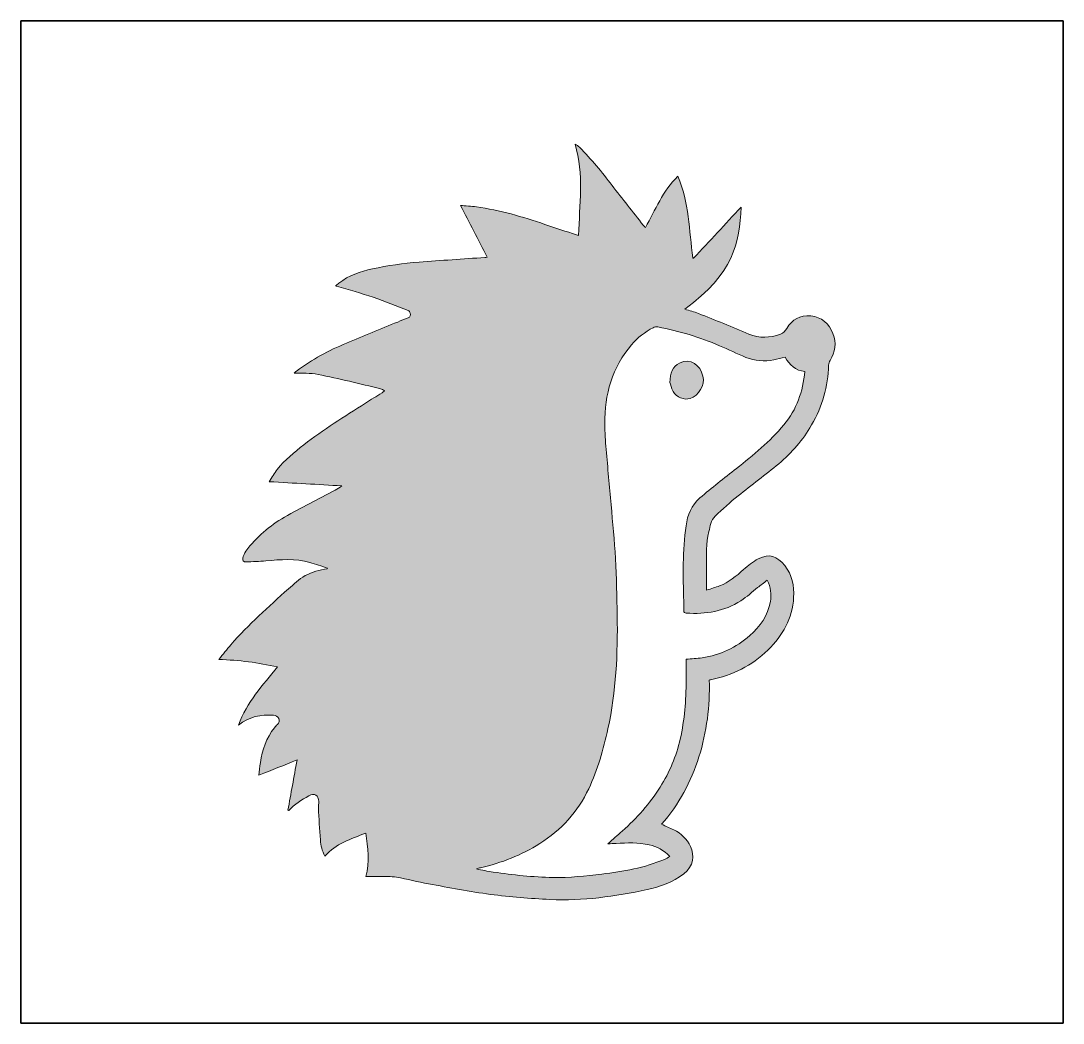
# Model space of a CAD drawing. Header units: inches. Extents: x 0.11 to 8.39, y -9.32 to -1.37.
import ezdxf

# ---------------------------------------------------------------- set-up
doc = ezdxf.new("R2010")
doc.units = ezdxf.units.IN
doc.header["$MEASUREMENT"] = 0
doc.layers.add('Layer 1', color=7, linetype='Continuous')

# ---------------------------------------------------------------- blocks, each defined once
blk = doc.blocks.new('block 2')
at = {"layer": 'Layer 1', "true_color": 0x231f20}
h = blk.add_hatch(color=250, dxfattribs=at)
edge = h.paths.add_edge_path()
edge.add_spline(control_points=[(3.8139, -3.2416), (3.7423, -3.1026), (3.6725, -2.9674), (3.6019, -2.8304), (3.6427, -2.8342), (3.6867, -2.8364), (3.7302, -2.8424), (3.9163, -2.8685), (4.0958, -2.9203), (4.2731, -2.9811), (4.3568, -3.0099), (4.441, -3.0373), (4.525, -3.0651), (4.5284, -3.0663), (4.5322, -3.0667), (4.5398, -3.0684), (4.5483, -2.8264), (4.5833, -2.5855), (4.5127, -2.3444), (4.5246, -2.3525), (4.5382, -2.3591), (4.5484, -2.3692), (4.6426, -2.4629), (4.7253, -2.5664), (4.8063, -2.6714), (4.8883, -2.7775), (4.9715, -2.8826), (5.0543, -2.988), (5.0595, -2.9947), (5.0659, -3.0003), (5.0725, -3.0073), (5.1101, -2.9352), (5.1458, -2.8636), (5.1845, -2.7935), (5.2232, -2.7232), (5.269, -2.6575), (5.3289, -2.5996), (5.3748, -2.7024), (5.3956, -2.8103), (5.4102, -2.9193), (5.4248, -3.0282), (5.4352, -3.1377), (5.4474, -3.247), (5.4494, -3.2481), (5.4515, -3.2493), (5.4535, -3.2504), (5.58, -3.1144), (5.7066, -2.9784), (5.8314, -2.8442), (5.8169, -3.1311), (5.7741, -3.3688), (5.3846, -3.6543), (5.4217, -3.6658), (5.4579, -3.6746), (5.4921, -3.6882), (5.6265, -3.7418), (5.7611, -3.7949), (5.8939, -3.8521), (5.9784, -3.8885), (6.0599, -3.8833), (6.143, -3.8522), (6.1662, -3.8435), (6.1813, -3.8293), (6.1945, -3.8073), (6.2369, -3.7367), (6.3004, -3.7012), (6.384, -3.7085), (6.4728, -3.7163), (6.5287, -3.7683), (6.5606, -3.8479), (6.5906, -3.9227), (6.5795, -3.9942), (6.5379, -4.0623), (6.5315, -4.0728), (6.5267, -4.0862), (6.5264, -4.0984), (6.5229, -4.2687), (6.4762, -4.4267), (6.3914, -4.5735), (6.3229, -4.6922), (6.2343, -4.7953), (6.1298, -4.8829), (6.0253, -4.9704), (5.9143, -5.05), (5.8084, -5.1358), (5.7451, -5.1871), (5.6847, -5.2424), (5.6254, -5.2985), (5.5916, -5.3305), (5.5855, -5.3775), (5.5752, -5.4205), (5.5526, -5.5143), (5.5552, -5.6103), (5.5561, -5.706), (5.5567, -5.763), (5.5562, -5.8199), (5.5562, -5.8852), (5.5948, -5.8728), (5.6285, -5.8637), (5.6608, -5.8512), (5.7339, -5.8228), (5.7928, -5.7735), (5.8508, -5.722), (5.8868, -5.69), (5.9253, -5.6585), (5.9677, -5.6365), (6.0575, -5.5899), (6.1166, -5.6149), (6.1777, -5.6904), (6.2369, -5.7633), (6.2535, -5.8516), (6.2486, -5.9431), (6.2395, -6.1105), (6.1616, -6.246), (6.0446, -6.3608), (5.9168, -6.4864), (5.7619, -6.5612), (5.5872, -6.5967), (5.5851, -6.5971), (5.583, -6.5981), (5.5788, -6.5996), (5.5846, -6.8066), (5.5588, -7.0101), (5.4964, -7.2081), (5.4339, -7.4063), (5.338, -7.5866), (5.2002, -7.7445), (5.2337, -7.7599), (5.2651, -7.7738), (5.2961, -7.7887), (5.3558, -7.8174), (5.4008, -7.8606), (5.4288, -7.9214), (5.461, -7.9913), (5.4573, -8.0774), (5.3751, -8.1384), (5.2876, -8.2034), (5.189, -8.2402), (5.0844, -8.2627), (4.8304, -8.3176), (4.574, -8.3547), (4.3134, -8.3418), (4.1557, -8.334), (3.9978, -8.3213), (3.8413, -8.3009), (3.6764, -8.2795), (3.5128, -8.2474), (3.3491, -8.2177), (3.2636, -8.2022), (3.1793, -8.1795), (3.0936, -8.1647), (3.0508, -8.1574), (3.0062, -8.1602), (2.9623, -8.1593), (2.9256, -8.1585), (2.8888, -8.1591), (2.8499, -8.1591), (2.8885, -8.0429), (2.8621, -7.9301), (2.8503, -7.815), (2.7327, -7.861), (2.6121, -7.8976), (2.5248, -7.9988), (2.503, -7.9567), (2.4942, -7.9131), (2.4904, -7.8692), (2.4831, -7.7839), (2.4785, -7.6984), (2.4737, -7.613), (2.4728, -7.597), (2.477, -7.5809), (2.477, -7.5648), (2.4769, -7.5148), (2.4414, -7.4936), (2.3981, -7.5182), (2.3404, -7.5508), (2.2846, -7.5863), (2.2392, -7.6358), (2.2369, -7.635), (2.2347, -7.6341), (2.2325, -7.6332), (2.2561, -7.5022), (2.2798, -7.3711), (2.3046, -7.2337), (2.2024, -7.2746), (2.1038, -7.3141), (2.0022, -7.3547), (2.0056, -7.3229), (2.0078, -7.2888), (2.0131, -7.2552), (2.0287, -7.1541), (2.0603, -7.0591), (2.1251, -6.9777), (2.1323, -6.9687), (2.1402, -6.9602), (2.1482, -6.9519), (2.1612, -6.9384), (2.1669, -6.9228), (2.1592, -6.9054), (2.1515, -6.8877), (2.1361, -6.8794), (2.1168, -6.8781), (2.0176, -6.8717), (1.9249, -6.8896), (1.839, -6.9569), (1.9057, -6.774), (2.0333, -6.6405), (2.1487, -6.4948), (1.9958, -6.4616), (1.844, -6.4403), (1.6833, -6.4362), (1.7176, -6.394), (1.7474, -6.3552), (1.7794, -6.3184), (1.9187, -6.1578), (2.0778, -6.0177), (2.2356, -5.8761), (2.2781, -5.8379), (2.3185, -5.7978), (2.3694, -5.7705), (2.4242, -5.7411), (2.4829, -5.7243), (2.5445, -5.716), (2.5448, -5.714), (2.5452, -5.7121), (2.5456, -5.7101), (2.499, -5.6954), (2.4527, -5.6797), (2.4058, -5.6661), (2.2906, -5.6327), (2.1738, -5.6421), (2.0567, -5.6535), (2.0046, -5.6586), (1.952, -5.659), (1.8996, -5.6612), (1.8796, -5.662), (1.8693, -5.6499), (1.8738, -5.6321), (1.8788, -5.6125), (1.8862, -5.5919), (1.8981, -5.5758), (1.981, -5.4638), (2.0858, -5.3748), (2.2054, -5.3058), (2.3367, -5.2301), (2.4727, -5.1625), (2.6067, -5.0914), (2.6247, -5.0818), (2.6428, -5.0723), (2.6599, -5.0575), (2.4702, -5.0466), (2.2806, -5.0358), (2.0841, -5.0245), (2.1065, -4.9901), (2.1249, -4.9573), (2.1476, -4.9278), (2.207, -4.8508), (2.2834, -4.7914), (2.3589, -4.7316), (2.5131, -4.6093), (2.6813, -4.5073), (2.847, -4.4017), (2.8911, -4.3736), (2.9356, -4.3459), (2.9798, -4.3178), (2.9854, -4.3143), (2.99, -4.3094), (2.9994, -4.3015), (2.9866, -4.2951), (2.978, -4.2887), (2.9685, -4.2864), (2.8029, -4.2475), (2.6379, -4.206), (2.4713, -4.1722), (2.4095, -4.1597), (2.344, -4.1654), (2.2817, -4.1628), (2.2856, -4.1593), (2.2928, -4.1521), (2.3009, -4.146), (2.4227, -4.054), (2.5559, -3.9825), (2.6968, -3.9246), (2.8327, -3.8689), (2.9682, -3.8124), (3.104, -3.7564), (3.1316, -3.745), (3.16, -3.7356), (3.1871, -3.7232), (3.2016, -3.7166), (3.2087, -3.7023), (3.2035, -3.6864), (3.2009, -3.6782), (3.194, -3.6682), (3.1866, -3.6652), (3.0948, -3.6293), (3.0036, -3.5917), (2.9103, -3.5603), (2.8144, -3.5279), (2.7163, -3.5018), (2.6191, -3.4729), (2.6169, -3.4722), (2.615, -3.4709), (2.6102, -3.4684), (2.62, -3.4607), (2.6288, -3.4539), (2.6375, -3.4471), (2.716, -3.3861), (2.8072, -3.3557), (2.9031, -3.3352), (3.0255, -3.309), (3.1488, -3.2902), (3.2734, -3.2807), (3.448, -3.2675), (3.6226, -3.2561), (3.7972, -3.2438), (3.801, -3.2435), (3.8048, -3.2428), (3.8139, -3.2416)], knot_values=[0, 0, 0, 0, 1, 1, 1, 2, 2, 2, 3, 3, 3, 4, 4, 4, 5, 5, 5, 6, 6, 6, 7, 7, 7, 8, 8, 8, 9, 9, 9, 10, 10, 10, 11, 11, 11, 12, 12, 12, 13, 13, 13, 14, 14, 14, 15, 15, 15, 16, 16, 16, 17, 17, 17, 18, 18, 18, 19, 19, 19, 20, 20, 20, 21, 21, 21, 22, 22, 22, 23, 23, 23, 24, 24, 24, 25, 25, 25, 26, 26, 26, 27, 27, 27, 28, 28, 28, 29, 29, 29, 30, 30, 30, 31, 31, 31, 32, 32, 32, 33, 33, 33, 34, 34, 34, 35, 35, 35, 36, 36, 36, 37, 37, 37, 38, 38, 38, 39, 39, 39, 40, 40, 40, 41, 41, 41, 42, 42, 42, 43, 43, 43, 44, 44, 44, 45, 45, 45, 46, 46, 46, 47, 47, 47, 48, 48, 48, 49, 49, 49, 50, 50, 50, 51, 51, 51, 52, 52, 52, 53, 53, 53, 54, 54, 54, 55, 55, 55, 56, 56, 56, 57, 57, 57, 58, 58, 58, 59, 59, 59, 60, 60, 60, 61, 61, 61, 62, 62, 62, 63, 63, 63, 64, 64, 64, 65, 65, 65, 66, 66, 66, 67, 67, 67, 68, 68, 68, 69, 69, 69, 70, 70, 70, 71, 71, 71, 72, 72, 72, 73, 73, 73, 74, 74, 74, 75, 75, 75, 76, 76, 76, 77, 77, 77, 78, 78, 78, 79, 79, 79, 80, 80, 80, 81, 81, 81, 82, 82, 82, 83, 83, 83, 84, 84, 84, 85, 85, 85, 86, 86, 86, 87, 87, 87, 88, 88, 88, 89, 89, 89, 90, 90, 90, 91, 91, 91, 92, 92, 92, 93, 93, 93, 94, 94, 94, 95, 95, 95, 96, 96, 96, 97, 97, 97, 98, 98, 98, 99, 99, 99, 100, 100, 100, 101, 101, 101, 102, 102, 102, 103, 103, 103, 104, 104, 104, 105, 105, 105, 106, 106, 106, 106], degree=3, periodic=1)
edge = h.paths.add_edge_path()
edge.add_spline(control_points=[(6.0383, -5.8074), (6.0111, -5.8281), (5.9866, -5.8462), (5.9626, -5.8651), (5.9183, -5.8999), (5.8769, -5.9388), (5.8299, -5.9693), (5.698, -6.0548), (5.5502, -6.0766), (5.3961, -6.0684), (5.3809, -6.0676), (5.3763, -6.0615), (5.3765, -6.0471), (5.377, -6.0224), (5.3765, -5.9977), (5.3757, -5.973), (5.3686, -5.7731), (5.3678, -5.5733), (5.3942, -5.3745), (5.4056, -5.2888), (5.4372, -5.2105), (5.504, -5.1536), (5.5983, -5.0731), (5.6957, -4.9961), (5.7934, -4.9196), (5.9283, -4.814), (6.0601, -4.7059), (6.1707, -4.5734), (6.2731, -4.4507), (6.3212, -4.309), (6.3382, -4.1501), (6.2635, -4.1418), (6.2145, -4.0981), (6.1807, -4.0365), (6.1497, -4.0435), (6.1207, -4.051), (6.0914, -4.0565), (6.0155, -4.0707), (5.9404, -4.0666), (5.8689, -4.0371), (5.7985, -4.0081), (5.7302, -3.9741), (5.6601, -3.9443), (5.5023, -3.8772), (5.3392, -3.8269), (5.1705, -3.7957), (5.1588, -3.7935), (5.1442, -3.796), (5.1334, -3.8014), (5.0673, -3.8348), (5.0099, -3.8804), (4.9621, -3.9365), (4.8079, -4.1176), (4.7466, -4.3313), (4.7481, -4.5654), (4.7485, -4.6332), (4.7541, -4.7011), (4.7597, -4.7687), (4.7718, -4.9148), (4.786, -5.0607), (4.7986, -5.2067), (4.8109, -5.3495), (4.8252, -5.4923), (4.8332, -5.6354), (4.8415, -5.7856), (4.8455, -5.9362), (4.8476, -6.0866), (4.8519, -6.3887), (4.8389, -6.6894), (4.7739, -6.9862), (4.7381, -7.15), (4.6922, -7.3104), (4.6211, -7.4622), (4.5352, -7.6456), (4.403, -7.7898), (4.2321, -7.8978), (4.0869, -7.9894), (3.929, -8.0511), (3.7618, -8.0895), (3.7507, -8.092), (3.7397, -8.0954), (3.7287, -8.0985), (3.774, -8.1099), (3.8187, -8.1167), (3.8635, -8.1236), (4.0208, -8.1477), (4.1787, -8.1634), (4.3378, -8.1674), (4.4681, -8.1708), (4.5965, -8.1542), (4.7252, -8.1394), (4.8956, -8.1199), (5.0637, -8.0899), (5.223, -8.0232), (5.2371, -8.0173), (5.2498, -8.0081), (5.2653, -7.9992), (5.2172, -7.9484), (5.162, -7.9225), (5.1014, -7.9078), (5.0148, -7.8869), (4.9267, -7.8917), (4.8388, -7.8963), (4.8172, -7.8974), (4.7956, -7.8988), (4.7739, -7.9), (4.8116, -7.863), (4.8509, -7.8321), (4.8879, -7.7986), (5.0028, -7.695), (5.1052, -7.5807), (5.1886, -7.4495), (5.2638, -7.3312), (5.3167, -7.2042), (5.3478, -7.0678), (5.3825, -6.9151), (5.3947, -6.76), (5.3948, -6.6038), (5.3949, -6.5469), (5.3948, -6.4901), (5.3948, -6.4334), (5.4392, -6.43), (5.4809, -6.429), (5.5219, -6.423), (5.6652, -6.4021), (5.7911, -6.3421), (5.8993, -6.2463), (5.9821, -6.1731), (6.0453, -6.087), (6.0636, -5.975), (6.0727, -5.9193), (6.0674, -5.8645), (6.0383, -5.8074)], knot_values=[0, 0, 0, 0, 1, 1, 1, 2, 2, 2, 3, 3, 3, 4, 4, 4, 5, 5, 5, 6, 6, 6, 7, 7, 7, 8, 8, 8, 9, 9, 9, 10, 10, 10, 11, 11, 11, 12, 12, 12, 13, 13, 13, 14, 14, 14, 15, 15, 15, 16, 16, 16, 17, 17, 17, 18, 18, 18, 19, 19, 19, 20, 20, 20, 21, 21, 21, 22, 22, 22, 23, 23, 23, 24, 24, 24, 25, 25, 25, 26, 26, 26, 27, 27, 27, 28, 28, 28, 29, 29, 29, 30, 30, 30, 31, 31, 31, 32, 32, 32, 33, 33, 33, 34, 34, 34, 35, 35, 35, 36, 36, 36, 37, 37, 37, 38, 38, 38, 39, 39, 39, 40, 40, 40, 41, 41, 41, 42, 42, 42, 43, 43, 43, 44, 44, 44, 44], degree=3, periodic=1)
h = blk.add_hatch(color=250, dxfattribs=at)
edge = h.paths.add_edge_path()
edge.add_spline(control_points=[(5.2656, -4.2362), (5.2686, -4.1613), (5.2867, -4.1089), (5.3424, -4.0821), (5.4277, -4.041), (5.5083, -4.0972), (5.5281, -4.1857), (5.5446, -4.2598), (5.4973, -4.3394), (5.4261, -4.3639), (5.3821, -4.3791), (5.3154, -4.3531), (5.2913, -4.3073), (5.2774, -4.2808), (5.2706, -4.2506), (5.2656, -4.2362)], knot_values=[0, 0, 0, 0, 1, 1, 1, 2, 2, 2, 3, 3, 3, 4, 4, 4, 5, 5, 5, 5], degree=3, periodic=1)
at = {"layer": 'Layer 1', "lineweight": 0}
for points, knots in [([(3.8139, -3.2416), (3.7423, -3.1026), (3.6725, -2.9674), (3.6019, -2.8304), (3.6427, -2.8342), (3.6867, -2.8364), (3.7302, -2.8424), (3.9163, -2.8685), (4.0958, -2.9203), (4.2731, -2.9811), (4.3568, -3.0099), (4.441, -3.0373), (4.525, -3.0651), (4.5284, -3.0663), (4.5322, -3.0667), (4.5398, -3.0684), (4.5483, -2.8264), (4.5833, -2.5855), (4.5127, -2.3444), (4.5246, -2.3525), (4.5382, -2.3591), (4.5484, -2.3692), (4.6426, -2.4629), (4.7253, -2.5664), (4.8063, -2.6714), (4.8883, -2.7775), (4.9715, -2.8826), (5.0543, -2.988), (5.0595, -2.9947), (5.0659, -3.0003), (5.0725, -3.0073), (5.1101, -2.9352), (5.1458, -2.8636), (5.1845, -2.7935), (5.2232, -2.7232), (5.269, -2.6575), (5.3289, -2.5996), (5.3748, -2.7024), (5.3956, -2.8103), (5.4102, -2.9193), (5.4248, -3.0282), (5.4352, -3.1377), (5.4474, -3.247), (5.4494, -3.2481), (5.4515, -3.2493), (5.4535, -3.2504), (5.58, -3.1144), (5.7066, -2.9784), (5.8314, -2.8442), (5.8169, -3.1311), (5.7741, -3.3688), (5.3846, -3.6543), (5.4217, -3.6658), (5.4579, -3.6746), (5.4921, -3.6882), (5.6265, -3.7418), (5.7611, -3.7949), (5.8939, -3.8521), (5.9784, -3.8885), (6.0599, -3.8833), (6.143, -3.8522), (6.1662, -3.8435), (6.1813, -3.8293), (6.1945, -3.8073), (6.2369, -3.7367), (6.3004, -3.7012), (6.384, -3.7085), (6.4728, -3.7163), (6.5287, -3.7683), (6.5606, -3.8479), (6.5906, -3.9227), (6.5795, -3.9942), (6.5379, -4.0623), (6.5315, -4.0728), (6.5267, -4.0862), (6.5264, -4.0984), (6.5229, -4.2687), (6.4762, -4.4267), (6.3914, -4.5735), (6.3229, -4.6922), (6.2343, -4.7953), (6.1298, -4.8829), (6.0253, -4.9704), (5.9143, -5.05), (5.8084, -5.1358), (5.7451, -5.1871), (5.6847, -5.2424), (5.6254, -5.2985), (5.5916, -5.3305), (5.5855, -5.3775), (5.5752, -5.4205), (5.5526, -5.5143), (5.5552, -5.6103), (5.5561, -5.706), (5.5567, -5.763), (5.5562, -5.8199), (5.5562, -5.8852), (5.5948, -5.8728), (5.6285, -5.8637), (5.6608, -5.8512), (5.7339, -5.8228), (5.7928, -5.7735), (5.8508, -5.722), (5.8868, -5.69), (5.9253, -5.6585), (5.9677, -5.6365), (6.0575, -5.5899), (6.1166, -5.6149), (6.1777, -5.6904), (6.2369, -5.7633), (6.2535, -5.8516), (6.2486, -5.9431), (6.2395, -6.1105), (6.1616, -6.246), (6.0446, -6.3608), (5.9168, -6.4864), (5.7619, -6.5612), (5.5872, -6.5967), (5.5851, -6.5971), (5.583, -6.5981), (5.5788, -6.5996), (5.5846, -6.8066), (5.5588, -7.0101), (5.4964, -7.2081), (5.4339, -7.4063), (5.338, -7.5866), (5.2002, -7.7445), (5.2337, -7.7599), (5.2651, -7.7738), (5.2961, -7.7887), (5.3558, -7.8174), (5.4008, -7.8606), (5.4288, -7.9214), (5.461, -7.9913), (5.4573, -8.0774), (5.3751, -8.1384), (5.2876, -8.2034), (5.189, -8.2402), (5.0844, -8.2627), (4.8304, -8.3176), (4.574, -8.3547), (4.3134, -8.3418), (4.1557, -8.334), (3.9978, -8.3213), (3.8413, -8.3009), (3.6764, -8.2795), (3.5128, -8.2474), (3.3491, -8.2177), (3.2636, -8.2022), (3.1793, -8.1795), (3.0936, -8.1647), (3.0508, -8.1574), (3.0062, -8.1602), (2.9623, -8.1593), (2.9256, -8.1585), (2.8888, -8.1591), (2.8499, -8.1591), (2.8885, -8.0429), (2.8621, -7.9301), (2.8503, -7.815), (2.7327, -7.861), (2.6121, -7.8976), (2.5248, -7.9988), (2.503, -7.9567), (2.4942, -7.9131), (2.4904, -7.8692), (2.4831, -7.7839), (2.4785, -7.6984), (2.4737, -7.613), (2.4728, -7.597), (2.477, -7.5809), (2.477, -7.5648), (2.4769, -7.5148), (2.4414, -7.4936), (2.3981, -7.5182), (2.3404, -7.5508), (2.2846, -7.5863), (2.2392, -7.6358), (2.2369, -7.635), (2.2347, -7.6341), (2.2325, -7.6332), (2.2561, -7.5022), (2.2798, -7.3711), (2.3046, -7.2337), (2.2024, -7.2746), (2.1038, -7.3141), (2.0022, -7.3547), (2.0056, -7.3229), (2.0078, -7.2888), (2.0131, -7.2552), (2.0287, -7.1541), (2.0603, -7.0591), (2.1251, -6.9777), (2.1323, -6.9687), (2.1402, -6.9602), (2.1482, -6.9519), (2.1612, -6.9384), (2.1669, -6.9228), (2.1592, -6.9054), (2.1515, -6.8877), (2.1361, -6.8794), (2.1168, -6.8781), (2.0176, -6.8717), (1.9249, -6.8896), (1.839, -6.9569), (1.9057, -6.774), (2.0333, -6.6405), (2.1487, -6.4948), (1.9958, -6.4616), (1.844, -6.4403), (1.6833, -6.4362), (1.7176, -6.394), (1.7474, -6.3552), (1.7794, -6.3184), (1.9187, -6.1578), (2.0778, -6.0177), (2.2356, -5.8761), (2.2781, -5.8379), (2.3185, -5.7978), (2.3694, -5.7705), (2.4242, -5.7411), (2.4829, -5.7243), (2.5445, -5.716), (2.5448, -5.714), (2.5452, -5.7121), (2.5456, -5.7101), (2.499, -5.6954), (2.4527, -5.6797), (2.4058, -5.6661), (2.2906, -5.6327), (2.1738, -5.6421), (2.0567, -5.6535), (2.0046, -5.6586), (1.952, -5.659), (1.8996, -5.6612), (1.8796, -5.662), (1.8693, -5.6499), (1.8738, -5.6321), (1.8788, -5.6125), (1.8862, -5.5919), (1.8981, -5.5758), (1.981, -5.4638), (2.0858, -5.3748), (2.2054, -5.3058), (2.3367, -5.2301), (2.4727, -5.1625), (2.6067, -5.0914), (2.6247, -5.0818), (2.6428, -5.0723), (2.6599, -5.0575), (2.4702, -5.0466), (2.2806, -5.0358), (2.0841, -5.0245), (2.1065, -4.9901), (2.1249, -4.9573), (2.1476, -4.9278), (2.207, -4.8508), (2.2834, -4.7914), (2.3589, -4.7316), (2.5131, -4.6093), (2.6813, -4.5073), (2.847, -4.4017), (2.8911, -4.3736), (2.9356, -4.3459), (2.9798, -4.3178), (2.9854, -4.3143), (2.99, -4.3094), (2.9994, -4.3015), (2.9866, -4.2951), (2.978, -4.2887), (2.9685, -4.2864), (2.8029, -4.2475), (2.6379, -4.206), (2.4713, -4.1722), (2.4095, -4.1597), (2.344, -4.1654), (2.2817, -4.1628), (2.2856, -4.1593), (2.2928, -4.1521), (2.3009, -4.146), (2.4227, -4.054), (2.5559, -3.9825), (2.6968, -3.9246), (2.8327, -3.8689), (2.9682, -3.8124), (3.104, -3.7564), (3.1316, -3.745), (3.16, -3.7356), (3.1871, -3.7232), (3.2016, -3.7166), (3.2087, -3.7023), (3.2035, -3.6864), (3.2009, -3.6782), (3.194, -3.6682), (3.1866, -3.6652), (3.0948, -3.6293), (3.0036, -3.5917), (2.9103, -3.5603), (2.8144, -3.5279), (2.7163, -3.5018), (2.6191, -3.4729), (2.6169, -3.4722), (2.615, -3.4709), (2.6102, -3.4684), (2.62, -3.4607), (2.6288, -3.4539), (2.6375, -3.4471), (2.716, -3.3861), (2.8072, -3.3557), (2.9031, -3.3352), (3.0255, -3.309), (3.1488, -3.2902), (3.2734, -3.2807), (3.448, -3.2675), (3.6226, -3.2561), (3.7972, -3.2438), (3.801, -3.2435), (3.8048, -3.2428), (3.8139, -3.2416)], [0, 0, 0, 0, 1, 1, 1, 2, 2, 2, 3, 3, 3, 4, 4, 4, 5, 5, 5, 6, 6, 6, 7, 7, 7, 8, 8, 8, 9, 9, 9, 10, 10, 10, 11, 11, 11, 12, 12, 12, 13, 13, 13, 14, 14, 14, 15, 15, 15, 16, 16, 16, 17, 17, 17, 18, 18, 18, 19, 19, 19, 20, 20, 20, 21, 21, 21, 22, 22, 22, 23, 23, 23, 24, 24, 24, 25, 25, 25, 26, 26, 26, 27, 27, 27, 28, 28, 28, 29, 29, 29, 30, 30, 30, 31, 31, 31, 32, 32, 32, 33, 33, 33, 34, 34, 34, 35, 35, 35, 36, 36, 36, 37, 37, 37, 38, 38, 38, 39, 39, 39, 40, 40, 40, 41, 41, 41, 42, 42, 42, 43, 43, 43, 44, 44, 44, 45, 45, 45, 46, 46, 46, 47, 47, 47, 48, 48, 48, 49, 49, 49, 50, 50, 50, 51, 51, 51, 52, 52, 52, 53, 53, 53, 54, 54, 54, 55, 55, 55, 56, 56, 56, 57, 57, 57, 58, 58, 58, 59, 59, 59, 60, 60, 60, 61, 61, 61, 62, 62, 62, 63, 63, 63, 64, 64, 64, 65, 65, 65, 66, 66, 66, 67, 67, 67, 68, 68, 68, 69, 69, 69, 70, 70, 70, 71, 71, 71, 72, 72, 72, 73, 73, 73, 74, 74, 74, 75, 75, 75, 76, 76, 76, 77, 77, 77, 78, 78, 78, 79, 79, 79, 80, 80, 80, 81, 81, 81, 82, 82, 82, 83, 83, 83, 84, 84, 84, 85, 85, 85, 86, 86, 86, 87, 87, 87, 88, 88, 88, 89, 89, 89, 90, 90, 90, 91, 91, 91, 92, 92, 92, 93, 93, 93, 94, 94, 94, 95, 95, 95, 96, 96, 96, 97, 97, 97, 98, 98, 98, 99, 99, 99, 100, 100, 100, 101, 101, 101, 102, 102, 102, 103, 103, 103, 104, 104, 104, 105, 105, 105, 106, 106, 106, 106]), ([(6.0383, -5.8074), (6.0111, -5.8281), (5.9866, -5.8462), (5.9626, -5.8651), (5.9183, -5.8999), (5.8769, -5.9388), (5.8299, -5.9693), (5.698, -6.0548), (5.5502, -6.0766), (5.3961, -6.0684), (5.3809, -6.0676), (5.3763, -6.0615), (5.3765, -6.0471), (5.377, -6.0224), (5.3765, -5.9977), (5.3757, -5.973), (5.3686, -5.7731), (5.3678, -5.5733), (5.3942, -5.3745), (5.4056, -5.2888), (5.4372, -5.2105), (5.504, -5.1536), (5.5983, -5.0731), (5.6957, -4.9961), (5.7934, -4.9196), (5.9283, -4.814), (6.0601, -4.7059), (6.1707, -4.5734), (6.2731, -4.4507), (6.3212, -4.309), (6.3382, -4.1501), (6.2635, -4.1418), (6.2145, -4.0981), (6.1807, -4.0365), (6.1497, -4.0435), (6.1207, -4.051), (6.0914, -4.0565), (6.0155, -4.0707), (5.9404, -4.0666), (5.8689, -4.0371), (5.7985, -4.0081), (5.7302, -3.9741), (5.6601, -3.9443), (5.5023, -3.8772), (5.3392, -3.8269), (5.1705, -3.7957), (5.1588, -3.7935), (5.1442, -3.796), (5.1334, -3.8014), (5.0673, -3.8348), (5.0099, -3.8804), (4.9621, -3.9365), (4.8079, -4.1176), (4.7466, -4.3313), (4.7481, -4.5654), (4.7485, -4.6332), (4.7541, -4.7011), (4.7597, -4.7687), (4.7718, -4.9148), (4.786, -5.0607), (4.7986, -5.2067), (4.8109, -5.3495), (4.8252, -5.4923), (4.8332, -5.6354), (4.8415, -5.7856), (4.8455, -5.9362), (4.8476, -6.0866), (4.8519, -6.3887), (4.8389, -6.6894), (4.7739, -6.9862), (4.7381, -7.15), (4.6922, -7.3104), (4.6211, -7.4622), (4.5352, -7.6456), (4.403, -7.7898), (4.2321, -7.8978), (4.0869, -7.9894), (3.929, -8.0511), (3.7618, -8.0895), (3.7507, -8.092), (3.7397, -8.0954), (3.7287, -8.0985), (3.774, -8.1099), (3.8187, -8.1167), (3.8635, -8.1236), (4.0208, -8.1477), (4.1787, -8.1634), (4.3378, -8.1674), (4.4681, -8.1708), (4.5965, -8.1542), (4.7252, -8.1394), (4.8956, -8.1199), (5.0637, -8.0899), (5.223, -8.0232), (5.2371, -8.0173), (5.2498, -8.0081), (5.2653, -7.9992), (5.2172, -7.9484), (5.162, -7.9225), (5.1014, -7.9078), (5.0148, -7.8869), (4.9267, -7.8917), (4.8388, -7.8963), (4.8172, -7.8974), (4.7956, -7.8988), (4.7739, -7.9), (4.8116, -7.863), (4.8509, -7.8321), (4.8879, -7.7986), (5.0028, -7.695), (5.1052, -7.5807), (5.1886, -7.4495), (5.2638, -7.3312), (5.3167, -7.2042), (5.3478, -7.0678), (5.3825, -6.9151), (5.3947, -6.76), (5.3948, -6.6038), (5.3949, -6.5469), (5.3948, -6.4901), (5.3948, -6.4334), (5.4392, -6.43), (5.4809, -6.429), (5.5219, -6.423), (5.6652, -6.4021), (5.7911, -6.3421), (5.8993, -6.2463), (5.9821, -6.1731), (6.0453, -6.087), (6.0636, -5.975), (6.0727, -5.9193), (6.0674, -5.8645), (6.0383, -5.8074)], [0, 0, 0, 0, 1, 1, 1, 2, 2, 2, 3, 3, 3, 4, 4, 4, 5, 5, 5, 6, 6, 6, 7, 7, 7, 8, 8, 8, 9, 9, 9, 10, 10, 10, 11, 11, 11, 12, 12, 12, 13, 13, 13, 14, 14, 14, 15, 15, 15, 16, 16, 16, 17, 17, 17, 18, 18, 18, 19, 19, 19, 20, 20, 20, 21, 21, 21, 22, 22, 22, 23, 23, 23, 24, 24, 24, 25, 25, 25, 26, 26, 26, 27, 27, 27, 28, 28, 28, 29, 29, 29, 30, 30, 30, 31, 31, 31, 32, 32, 32, 33, 33, 33, 34, 34, 34, 35, 35, 35, 36, 36, 36, 37, 37, 37, 38, 38, 38, 39, 39, 39, 40, 40, 40, 41, 41, 41, 42, 42, 42, 43, 43, 43, 44, 44, 44, 44]), ([(5.2656, -4.2362), (5.2686, -4.1613), (5.2867, -4.1089), (5.3424, -4.0821), (5.4277, -4.041), (5.5083, -4.0972), (5.5281, -4.1857), (5.5446, -4.2598), (5.4973, -4.3394), (5.4261, -4.3639), (5.3821, -4.3791), (5.3154, -4.3531), (5.2913, -4.3073), (5.2774, -4.2808), (5.2706, -4.2506), (5.2656, -4.2362)], [0, 0, 0, 0, 1, 1, 1, 2, 2, 2, 3, 3, 3, 4, 4, 4, 5, 5, 5, 5])]:
    blk.add_open_spline(points, degree=3, knots=knots, dxfattribs=at)

msp = doc.modelspace()

# ---------------------------------------------------------------- linework, layer by layer
at = {"layer": 'Layer 1', "color": 250, "lineweight": 35, "true_color": 0x231f20}
msp.add_lwpolyline([(8.3889, -9.3236), (0.1111, -9.3236), (0.1111, -1.3652), (8.3889, -1.3652), (8.3889, -9.3236)], dxfattribs=at)

# ---------------------------------------------------------------- block references
at = {"layer": 'Layer 1'}
msp.add_blockref('block 2', (0, 0), dxfattribs=at)

doc.saveas('drawing.dxf')
